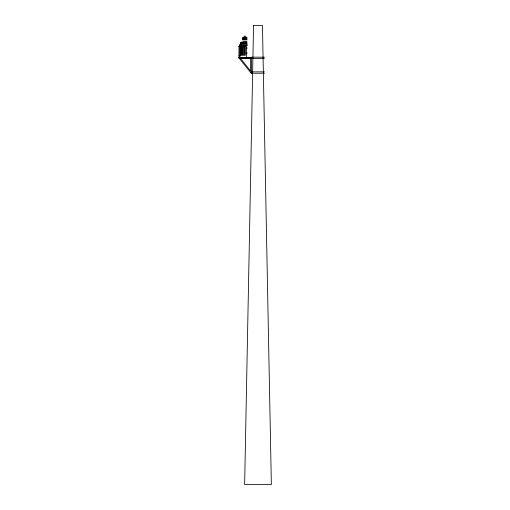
<?xml version="1.0" encoding="UTF-8"?>
<svg xmlns="http://www.w3.org/2000/svg" width="510" height="510" viewBox="0 0 510 510"><rect width="100%" height="100%" fill="white"/><g stroke="black" fill="none" stroke-linecap="round" stroke-linejoin="round"><path stroke-width="0.76" d="M243.99 36.216L245.756 36.216M243.614 37.134L246.132 37.134M242.632 37.593L246.929 37.593M242.632 38.052L246.929 38.052M242.632 38.511L246.929 38.511M242.632 38.97L246.929 38.97M242.632 39.429L246.929 39.429M242.632 39.888L246.929 39.888M242.632 41.724L246.929 41.724M242.632 42.183L246.929 42.183M240.388 42.642L241.51 42.642M242.632 42.642L246.929 42.642M240.299 42.706L241.625 42.706M240.299 42.872L241.625 42.872M240.299 43.165L241.625 43.165M242.632 43.101L246.929 43.101M240.299 43.331L241.625 43.331M240.388 43.56L241.51 43.56M242.632 43.56L246.929 43.56M240.388 44.019L241.51 44.019M242.632 44.019L246.929 44.019M240.299 44.083L241.625 44.083M240.299 44.249L241.625 44.249M240.388 44.478L241.51 44.478M239.445 46.27L239.904 46.27M239.904 46.455L238.986 46.455L238.986 56.24M238.986 46.537L239.904 46.537M238.986 46.601L239.904 46.601M246.445 47.309L246.904 47.309L246.904 48.686L246.445 48.686M246.445 52.358L246.904 52.358L246.904 53.735L246.445 53.735M238.986 55.666L239.904 55.666M238.986 56.176L239.904 56.24M251.589 57.171L264.409 57.171M238.642 57.502L251.494 57.502L251.494 73.567L238.642 57.502L238.642 57.961L250.71 57.961M251.589 58.548L264.409 58.548M251.589 71.859L264.409 71.859M251.589 73.236L264.409 73.236M250.487 57.502L250.487 57.961M246.445 44.937L246.445 57.483M241.759 44.937L241.759 42.183L241.3 42.183L241.3 44.937M239.904 44.937L239.904 57.483M239.649 57.502L239.649 57.961M253.547 25.5L244.641 484.5L271.358 484.5L262.452 25.5L253.547 25.5M251.283 72.171L250.576 72.267L251.436 73.319L251.283 72.171M247.178 44.937L239.171 44.937L239.171 45.396L247.178 45.396L247.178 44.937M241.23 46.506L240.312 46.506L240.312 55.227L241.23 55.227L241.23 46.506M242.607 46.506L241.689 46.506L241.689 55.227L242.607 55.227L242.607 46.506M243.984 46.506L243.066 46.506L243.066 55.227L243.984 55.227L243.984 46.506M245.361 46.506L244.443 46.506L244.443 55.227L245.361 55.227L245.361 46.506M250.646 58.344L240.395 58.344L250.646 71.158L250.646 58.344"/></g></svg>
